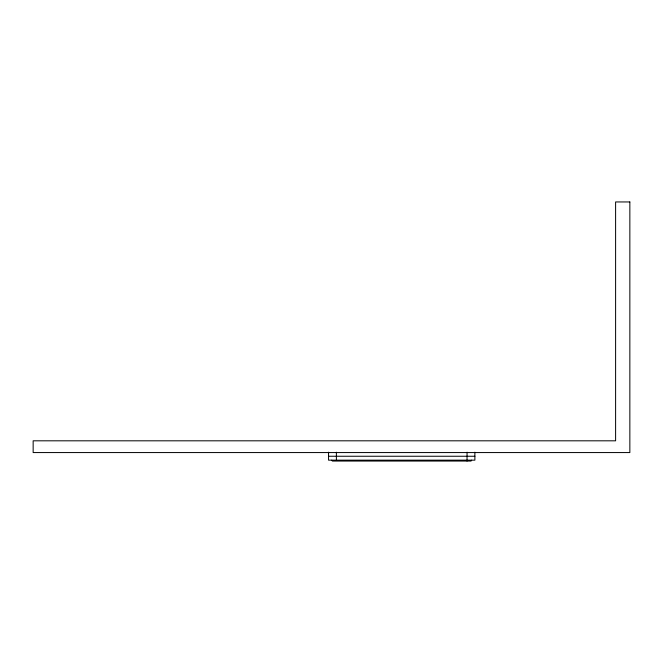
<?xml version="1.0" encoding="UTF-8"?>
<svg xmlns="http://www.w3.org/2000/svg" width="663" height="663" viewBox="0 0 663 663"><rect width="100%" height="100%" fill="white"/><g stroke="black" fill="none" stroke-linecap="round" stroke-linejoin="round"><path stroke-width="0.99" d="M471.658 460.163L471.045 461.05L332.378 461.05L331.765 460.163M328.55 456.252L474.882 456.252M474.882 452.199L474.882 460.163L328.55 460.163L328.55 452.199M467.059 452.199L467.025 461.05M336.373 452.199L336.406 460.163M629.85 201.95L615.604 201.95L615.604 440.812L33.15 440.812L33.15 452.564L629.85 452.564L629.85 201.95"/></g></svg>
